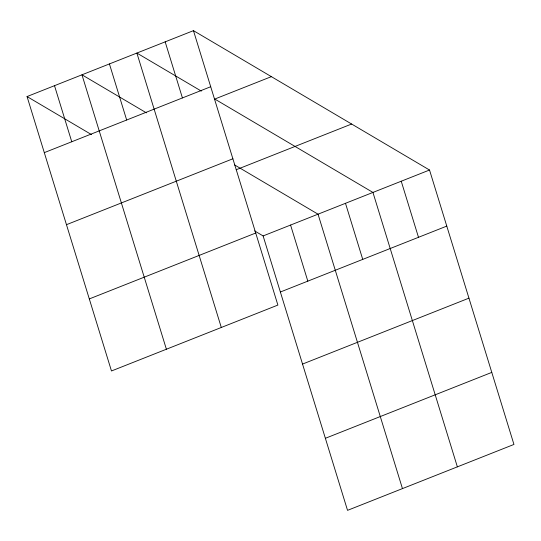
<?xml version="1.0" encoding="UTF-8"?>
<svg xmlns="http://www.w3.org/2000/svg" width="541" height="541" viewBox="0 0 541 541"><rect width="100%" height="100%" fill="white"/><g stroke="black" fill="none" stroke-linecap="round" stroke-linejoin="round"><path stroke-width="0.81" d="M193.462 30.648L277.885 305.07L111.473 370.977L27.05 96.555L193.462 30.648L429.527 170.023L513.95 444.445L347.538 510.352L263.115 235.93L254.615 230.912M44.301 152.636L210.713 86.729M271.366 76.646L214.784 99.05L372.945 192.434L457.368 466.856M66.469 224.684L232.88 158.784M236.207 169.739L351.623 124.031M89.306 298.923L255.717 233.022M263.115 235.93L429.527 170.023M280.366 292.012L446.778 226.104M302.534 364.066L468.946 298.159M325.371 438.298L491.783 372.397M201.326 91.104L136.88 53.059L221.303 327.481M146.415 112.853L81.968 74.807L166.391 349.229M234.544 164.89L318.034 214.182L402.457 488.604M27.05 96.555L91.497 134.601M401.239 181.228L418.491 237.31M345.489 203.308L362.74 259.389M290.571 225.056L307.822 281.137M165.174 41.853L182.425 97.935M109.424 63.933L126.675 120.014M54.506 85.681L71.764 141.762"/></g></svg>
